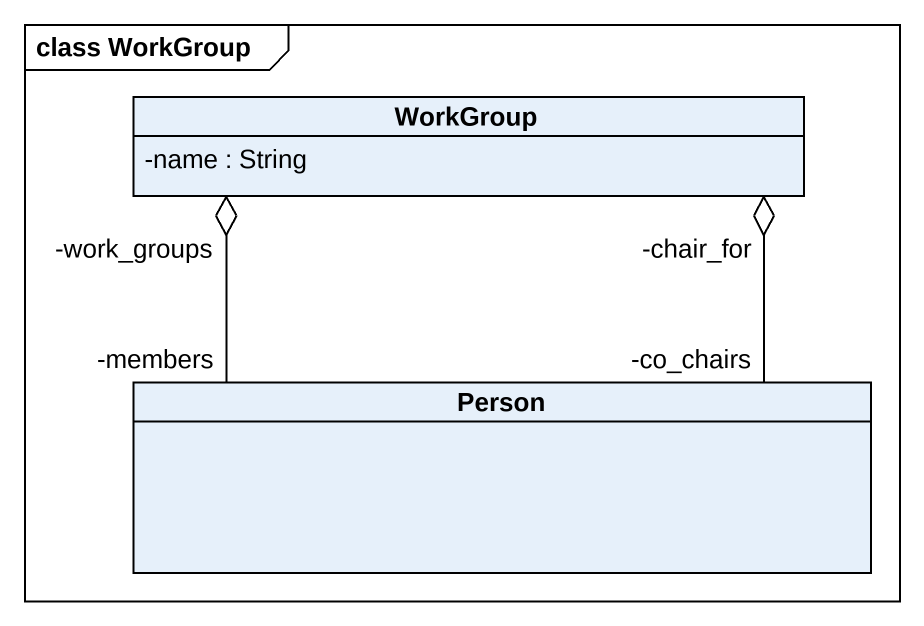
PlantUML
@startuml
mainframe class WorkGroup
hide circle
hide empty members
skinparam classAttributeIconSize 0
class WorkGroup {
  -name : String
}
class "Person" as Person_
WorkGroup "-work_groups" o-- "-members" Person_
WorkGroup "-chair_for" o-- "-co_chairs" Person_
@enduml
